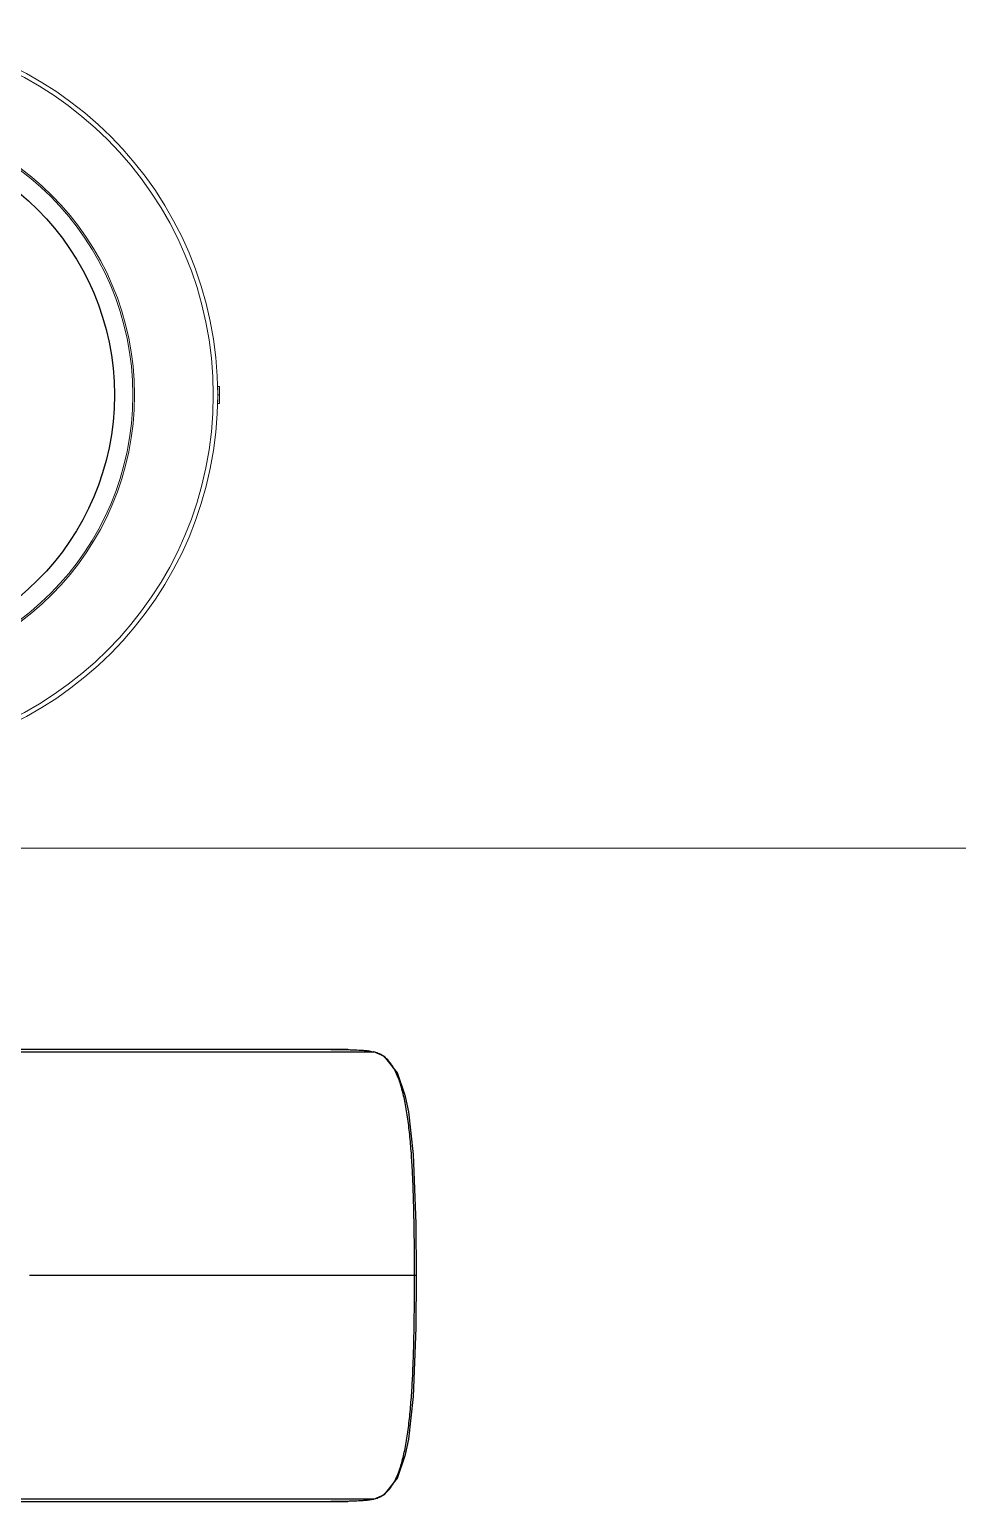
# Model space of a CAD drawing. Header units: inches. Extents: x 0.9 to 36.3, y 0.7 to 23.3.
# Drawn here: x 1.7824 to 2.029, y 1.4713 to 1.8622 of the extents above; entities that cross this region are included whole.
import ezdxf

# ---------------------------------------------------------------- set-up
doc = ezdxf.new("R2010")
doc.units = ezdxf.units.IN
doc.layers.get('0').update_dxf_attribs({"color": 1})
doc.layers.add('Legends', color=250, linetype='Continuous')

# ---------------------------------------------------------------- blocks, each defined once
blk = doc.blocks.new('HD60-TOP')
at = {"lineweight": 0}
for p, q in [((-1.292093417306887, 2.238073474371277), (-1.286133652081787, 2.227643885227338)), ((2.584275192995051, -5.10137351734663e-05), (2.5722630212328, 2.472751248649985e-06)), ((-1.292181775688121, -2.238022460635988), (-1.286129369150999, -2.2276463579785))]:
    blk.add_line(p, q, dxfattribs=at)
at = {"lineweight": 0, "flags": 128}
for points in [[(-1.240824544070179, 2.267290132974381), (-1.234602214322123, 2.256611269758026, 0.01148243383436286), (-1.336904907441252, 2.197549161877277), (-1.343118028300339, 2.208212220648847, -0.005759463427828593)], [(0.6696303727881769, -8.07952765167208e-05), (0.6696303727881627, -1.303904972401255, -0.2816237584569603), (0.4550125050283782, -1.654759935433276, -0.2405434203516037), (-0.4550125050284066, -1.654759935433276, -0.2816237584569632), (-0.6696303727881912, -1.303904972401255), (-0.6696303727881912, -8.07952765167208e-05, -1.000120663808034)], [(2.583943124940674, -0.05905948968313579), (2.571583793237735, -0.05910875370747659, 0.01148243383436286), (2.571585853971499, 0.05901903134963549), (2.583926894179271, 0.05906822246458932, -0.005759463427828593)], [(-1.343118580870467, -2.208230643291159), (-1.336981578915598, -2.197502516050462, 0.01148243383436286), (-1.234680946530247, -2.256568193226797), (-1.240808865878918, -2.26728044311335, -0.005759463427828593)]]:
    blk.add_lwpolyline(points, format="xyb", close=True, dxfattribs=at)
at = {"lineweight": 0}
for radius in [2.572263021234023, 2.540749102398813, 1.986104130899101, 1.974306612565919]:
    blk.add_circle((0, 4.440892098500626e-16), radius, dxfattribs=at)
blk.add_circle((0, 0), 1.844619927200668)

msp = doc.modelspace()

# ---------------------------------------------------------------- linework, layer by layer
at = {"layer": 'Legends', "linetype": 'ByBlock'}
for p, q in [((1.862453381533849, 1.591327999155157), (1.725364210005561, 1.591327999155157)), ((1.862459744296369, 1.591327260691189), (1.862453381533849, 1.591327999155157)), ((1.862453381533849, 1.591327260638915), (1.862453381533849, 1.591327999155157)), ((1.866911604478228, 1.591274669673192), (1.867099905930568, 1.59126987209954)), ((1.714952532945897, 1.590664285149858), (1.873742004609833, 1.590664285149858)), ((1.872668640170057, 1.590902628119993), (1.872555921842841, 1.590913595148196)), ((1.872556223641264, 1.59091349083201), (1.873742004609833, 1.590664285149858)), ((1.872668644024439, 1.590902627309832), (1.873856352634685, 1.590652972823515)), ((1.873742004582577, 1.590664285156096), (1.873854726764118, 1.590653317317633)), ((1.885221026843236, 1.531289560368373), (1.782355201395016, 1.531289560386343)), ((1.873742004617649, 1.471914835636086), (1.714952545683597, 1.471914835636086)), ((1.72536421001062, 1.471251121630255), (1.862453381533849, 1.471251121630255)), ((1.862453381533849, 1.471251121630255), (1.862456331619238, 1.471251860873773)), ((1.862453381533849, 1.471251121630255), (1.862453381533849, 1.471251860919809)), ((1.867100297593519, 1.471309260037701), (1.866911266940416, 1.471304443631384)), ((1.872555921842841, 1.471665525637194), (1.872668643747896, 1.471676493417478)), ((1.873742004617649, 1.471914835636086), (1.872557548120692, 1.471665911616585)), ((1.872668644024439, 1.471676493475679), (1.873856498202723, 1.471926179072605)), ((1.873854726893124, 1.471925803494956), (1.873742004711583, 1.471914835656493))]:
    msp.add_line(p, q, dxfattribs=at)
at = {"layer": 'Legends', "lineweight": 20}
msp.add_lwpolyline([(1.348567098301497, 1.644736216390571), (6.265033705289336, 1.644736216390571)], dxfattribs=at)
at = {"layer": 'Legends', "linetype": 'ByBlock'}
for points in [[(1.885221026843236, 1.531289560368373), (1.885115819387361, 1.545127514000393), (1.884393068320729, 1.563407933753547), (1.88312102546747, 1.574730292081044), (1.882309198077603, 1.578796716255974), (1.880159954831224, 1.585125647919002), (1.876665982868, 1.589467671888317), (1.873855359741252, 1.590653183852845)], [(1.873855307582242, 1.471925925903166), (1.876654452270127, 1.473103581439782), (1.880154558534893, 1.477442582818869), (1.882306398702705, 1.48377061871974), (1.883118806119579, 1.487835568258143), (1.884391808394905, 1.499153783995405), (1.88511543840509, 1.517428638339661), (1.885221026843236, 1.531289560368373)]]:
    msp.add_lwpolyline(points, dxfattribs=at)
for centre, radius, start, end in [((1.862484714580982, 1.404988440971225), 0.1863388213930847, 88.63868424682059, 90.0076779056928), ((1.871878387727445, 1.587147085632092), 0.003837694224494574, 78.11901925986321, 79.11867244214604), ((1.872101093227267, 1.58289417664186), 0.007941484520565307, 77.31368960951053, 78.07534284557426), ((1.872162150441038, 1.583154849072374), 0.007673767260451854, 72.87159967707453, 77.33100834994212), ((1.862591847572712, 1.64851323784943), 0.1772614287764023, 269.95619750449, 271.3962935968959), ((1.871879423294511, 1.475426998580156), 0.003832552433356274, 280.892875085029, 281.8813627257176), ((1.872090038655055, 1.479741761898191), 0.007999360365260166, 281.9180401740813, 282.6960430117518), ((1.872130616171982, 1.479563584787615), 0.007816621666477747, 282.6929216932173, 284.3955593849839)]:
    msp.add_arc(centre, radius, start, end, dxfattribs=at)
for points, knots in [([(1.862453381042978, 1.591328017592497), (1.863570391895943, 1.59132798867976), (1.865687355379701, 1.591310917801616), (1.86858266828555, 1.591233764825441), (1.870644532433668, 1.591132311209778), (1.871910770376313, 1.591019039262216), (1.872398995725301, 1.59095503587851), (1.872602850054686, 1.590915779211658)], [0, 0, 0, 0, 0.3296764757, 0.6247690797, 0.8548434902, 0.9387286458, 1, 1, 1, 1]), ([(1.867099905930568, 1.59126987209954), (1.867417281131263, 1.59126157785378), (1.868550642225681, 1.591227976571007), (1.869683746908531, 1.59117994787608), (1.870498488354296, 1.591127997854601)], [0, 0, 0, 0, 0.2799976058, 1, 1, 1, 1]), ([(1.870498488354296, 1.591127997854601), (1.870614704430049, 1.591120587617057), (1.871028593799148, 1.591092712382485), (1.871442166371433, 1.591059153801419), (1.871738968138867, 1.591028477655373)], [0, 0, 0, 0, 0.2807190987, 1, 1, 1, 1]), ([(1.871738968138867, 1.591028477655373), (1.871822541192198, 1.591019839906311), (1.872095917157007, 1.590989342436979), (1.87236919635482, 1.590952903812338), (1.872556223641264, 1.59091349083201)], [0, 0, 0, 0, 0.3053507377, 1, 1, 1, 1]), ([(1.884673036541566, 1.531289560368274), (1.884673461466956, 1.534789378278647), (1.884639177344847, 1.541777353934167), (1.884478754575592, 1.550494503825151), (1.88421286132593, 1.557415472472274), (1.883936356292575, 1.562511005988599), (1.883547414071738, 1.567460092826638), (1.883026387604057, 1.572160626422411), (1.882355277333867, 1.576477315281176), (1.881638670079563, 1.579755783125252), (1.880973580191617, 1.582068303303794), (1.88031848409859, 1.583954029575112), (1.879600276664614, 1.585610354690717), (1.878772145223773, 1.58699768661471), (1.878014426865188, 1.588063262480384), (1.877027360001686, 1.589111050621527), (1.875745618218313, 1.589989673851827), (1.874855603916994, 1.590354525796288), (1.87442218275974, 1.590488262867142)], [0, 0, 0, 0, 0.1689501724, 0.3373373693, 0.4208498257, 0.5032884738, 0.5836652921, 0.6604684327, 0.7315381748, 0.7944665186, 0.8223160762, 0.8476393455, 0.8908313699, 0.9091322182, 0.9255418832, 0.9539023311, 0.9781036347, 1, 1, 1, 1]), ([(1.874073944144764, 1.47199238602744), (1.874512987508363, 1.472105111636127), (1.875412813983398, 1.472422936571151), (1.877320650193137, 1.473579713495868), (1.878989442538464, 1.47572257991621), (1.880359609243281, 1.478634864758826), (1.881374698551478, 1.481731530566636), (1.882238833751937, 1.48548850682886), (1.88294987289289, 1.489809140584741), (1.883393574421642, 1.493702099306548), (1.883684352083928, 1.496981575854585), (1.883956115633292, 1.500390750884778), (1.884196769877017, 1.50472673886477), (1.884395793031625, 1.509984648166013), (1.884538860861038, 1.515287818578601), (1.884647151018707, 1.52239370050083), (1.884673111768119, 1.527729972441202), (1.884673036541566, 1.531289560368274)], [0, 0, 0, 0, 0.0217628306, 0.0455132753, 0.10626757, 0.148141194, 0.2000984211, 0.2622673611, 0.3331150413, 0.4102058541, 0.450329931, 0.4911846381, 0.574399426, 0.6588009824, 0.7438018824, 0.8290988532, 1, 1, 1, 1]), ([(1.872603673497149, 1.471663500234479), (1.872399906973111, 1.471624219450336), (1.871911804513512, 1.471560192749324), (1.87064566866665, 1.471446874290089), (1.868583666752055, 1.471345391278151), (1.865687955206179, 1.471268208198234), (1.863570615449144, 1.471251131535853), (1.86245338103934, 1.471251102502331)], [0, 0, 0, 0, 0.0612422057, 0.1451089545, 0.3751714435, 0.6702847219, 1, 1, 1, 1]), ([(1.870499065658673, 1.471451161025103), (1.87025322766497, 1.471435483979912), (1.869121059765159, 1.471371482954774), (1.867987604927161, 1.471332452087859), (1.867100297593519, 1.471309260037701)], [0, 0, 0, 0, 0.2172387166, 1, 1, 1, 1]), ([(1.871709906447317, 1.471547662183555), (1.871621422765865, 1.471538652571434), (1.871218312647907, 1.471500441211747), (1.870814391331247, 1.47147126928723), (1.870499065658673, 1.471451161025103)], [0, 0, 0, 0, 0.2196581171, 1, 1, 1, 1]), ([(1.872557548120692, 1.471665911616585), (1.872503654022078, 1.471654554358432), (1.872222848532441, 1.471603298779423), (1.871939001753741, 1.47157098919496), (1.871709906447317, 1.471547662183555)], [0, 0, 0, 0, 0.1930131507, 1, 1, 1, 1])]:
    msp.add_open_spline(points, degree=3, knots=knots, dxfattribs=at)

# ---------------------------------------------------------------- block references
at = {"layer": 'Legends', "linetype": 'ByBlock', "xscale": 0.03773571372391715, "yscale": 0.03773571372391715, "zscale": 0.03773571372391715}
msp.add_blockref('HD60-TOP', (1.735322001297813, 1.765131289879081), dxfattribs=at)

doc.saveas('drawing.dxf')
